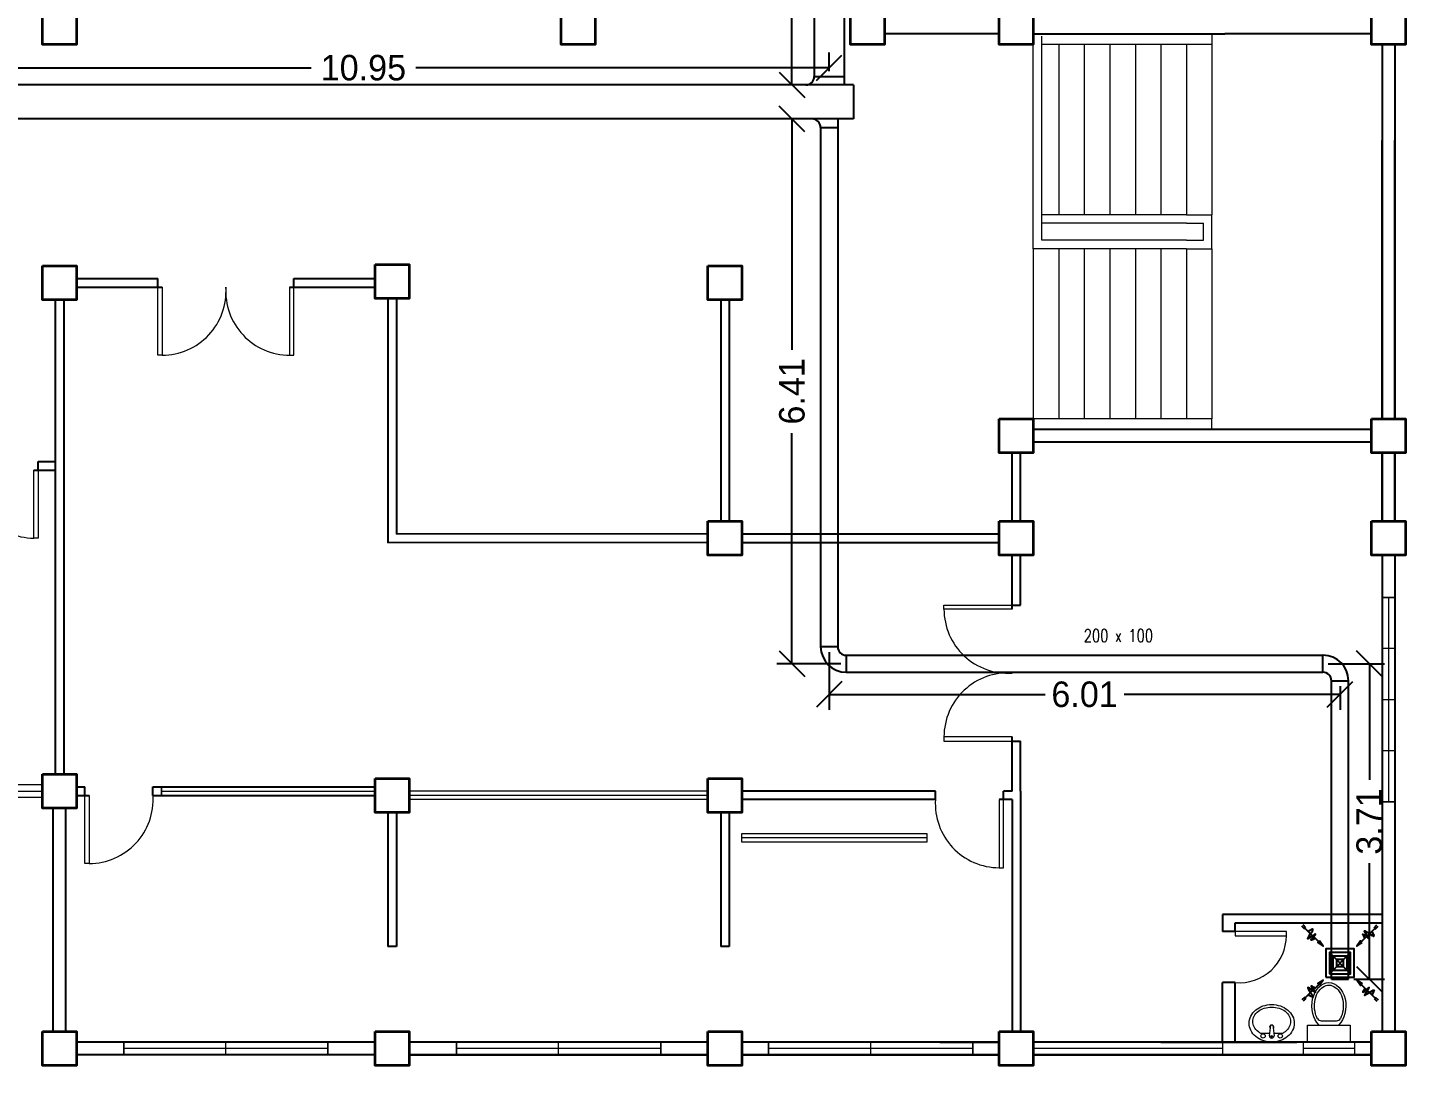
# Model space of a CAD drawing. Header units: inches. Extents: x 57 to 217, y -85 to 29.
# Drawn here: x 169.38 to 185.58, y -84.88 to -72.68 of the extents above; entities that cross this region are included whole.
import ezdxf

# ---------------------------------------------------------------- set-up
doc = ezdxf.new("R2010")
doc.units = ezdxf.units.IN
doc.header["$MEASUREMENT"] = 0
for name, color, linetype in [('AIR', 7, 'Continuous'), ('AIR-00', 8, 'Continuous'), ('AIR-03', 30, 'Continuous'), ('dimen', 7, 'Continuous'), ('ducting label', 7, 'Continuous'), ('exhaust', 7, 'Continuous')]:
    doc.layers.add(name, color=color, linetype=linetype)
doc.styles.add('Arch-Dim', font='simplex.shx', dxfattribs={"width": 0.75})
doc.dimstyles.new('Copy of dimension', dxfattribs={"dimtxt": 0.3, "dimasz": 0.3, "dimexe": 0.18, "dimexo": 0.0625, "dimgap": 0.09, "dimtad": 0, "dimzin": 0, "dimdsep": 46, "dimtxsty": 'Standard', "dimblk": 'OBLIQUE', "dimcen": 0.09, "dimclrd": 256, "dimclre": 256, "dimclrt": 256, "dimadec": 0, "dimazin": 0, "dimtfac": 1, "dimtofl": 0, "dimtmove": 0, "dimatfit": 3, "dimldrblk": 'OBLIQUE', "dimfxl": 1, "dimtolj": 1, "dimtzin": 0, "dimarcsym": 0})

# ---------------------------------------------------------------- blocks, each defined once
blk = doc.blocks.new('GRILL-C-IN')
at = {"layer": 'AIR-00', "ltscale": 3}
for p, q in [((-0.623, 0.601), (-0.674, 0.651)), ((-0.601, 0.623), (-0.651, 0.674)), ((-0.637, 0.637), (-0.3, 0.3)), ((0.637, 0.637), (0.3, 0.3)), ((0.601, 0.623), (0.651, 0.674)), ((0.623, 0.601), (0.674, 0.651)), ((-0.637, -0.637), (-0.3, -0.3)), ((0.637, -0.637), (0.3, -0.3)), ((-0.623, -0.601), (-0.674, -0.651)), ((-0.601, -0.623), (-0.651, -0.674)), ((0.601, -0.623), (0.651, -0.674)), ((0.623, -0.601), (0.674, -0.651))]:
    blk.add_line(p, q, dxfattribs=at)
at = {"layer": 'AIR-00', "color": 50}
for p, q in [((-0.188, 0.187), (0.187, -0.188)), ((0.187, 0.187), (-0.188, -0.188))]:
    blk.add_line(p, q, dxfattribs=at)
at = {"layer": 'AIR-00', "ltscale": 3}
for points in [[(-0.362, 0.393), (-0.393, 0.362), (-0.3, 0.3)], [(0.393, 0.362), (0.362, 0.393), (0.3, 0.3)], [(-0.362, -0.393), (-0.393, -0.362), (-0.3, -0.3)], [(0.393, -0.362), (0.362, -0.393), (0.3, -0.3)]]:
    blk.add_lwpolyline(points, close=True, dxfattribs=at)
at = {"layer": 'AIR-00', "color": 50}
for points in [[(-0.188, -0.188), (0.187, -0.188), (0.187, 0.187), (-0.188, 0.187)], [(-0.125, -0.125), (0.125, -0.125), (0.125, 0.125), (-0.125, 0.125)], [(-0.062, -0.062), (0.062, -0.062), (0.062, 0.062), (-0.062, 0.062)]]:
    blk.add_lwpolyline(points, close=True, dxfattribs=at)
at = {"layer": 'AIR-00', "ltscale": 3}
for points in [[(-0.441, 0.441), (-0.512, 0.404), (-0.432, 0.514), (-0.568, 0.43), (-0.477, 0.6), (-0.561, 0.561)], [(0.441, 0.441), (0.404, 0.512), (0.514, 0.432), (0.43, 0.568), (0.6, 0.477), (0.561, 0.561)], [(-0.441, -0.441), (-0.512, -0.404), (-0.432, -0.514), (-0.568, -0.43), (-0.477, -0.6), (-0.561, -0.561)], [(0.441, -0.441), (0.404, -0.512), (0.514, -0.432), (0.43, -0.568), (0.6, -0.477), (0.561, -0.561)]]:
    blk.add_spline(points, degree=3, dxfattribs=at)
for points in [[(-0.3, 0.3), (-0.362, 0.393), (-0.393, 0.362)], [(0.3, 0.3), (0.393, 0.362), (0.362, 0.393)], [(-0.3, -0.3), (-0.362, -0.393), (-0.393, -0.362)], [(0.3, -0.3), (0.393, -0.362), (0.362, -0.393)]]:
    blk.add_solid(points, dxfattribs=at)
at = {"layer": 'AIR-03', "color": 6}
blk.add_lwpolyline([(-0.25, -0.25), (0.25, -0.25), (0.25, 0.25), (-0.25, 0.25)], close=True, dxfattribs=at)
blk = doc.blocks.new('_Oblique')
at = {"color": 0, "linetype": 'ByBlock', "lineweight": -2}
blk.add_line((-0.5, -0.5), (0.5, 0.5), dxfattribs=at)
blk = doc.blocks.new('*D114')
at = {"layer": 'Defpoints', "color": 0, "transparency": 16777216}
for p in [(178.802, -73.15), (178.802, -73.251), (167.85, -73.551)]:
    blk.add_point(p, dxfattribs=at)
at = {"layer": 'dimen', "lineweight": -2, "transparency": 16777216}
for p, q in [((167.85, -73.489), (167.85, -72.97)), ((178.802, -73.189), (178.802, -72.97)), ((167.85, -73.15), (172.711, -73.15)), ((178.802, -73.15), (173.941, -73.15))]:
    blk.add_line(p, q, dxfattribs=at)
at = {"layer": 'dimen', "lineweight": -2, "transparency": 16777216, "xscale": 0.3, "yscale": 0.3, "zscale": 0.3, "rotation": 180}
blk.add_blockref('_Oblique', (167.85, -73.15), dxfattribs=at)
at = {"layer": 'dimen', "lineweight": -2, "transparency": 16777216, "xscale": 0.3, "yscale": 0.3, "zscale": 0.3}
blk.add_blockref('_Oblique', (178.802, -73.15), dxfattribs=at)
at = {"layer": 'dimen', "transparency": 16777216, "insert": (173.326, -73.15), "char_height": 0.3, "attachment_point": 5}
blk.add_mtext('\\A1;10.95', dxfattribs=at)
blk = doc.blocks.new('*D126')
at = {"layer": 'Defpoints', "color": 0, "transparency": 16777216}
for p in [(178.365, -70.131), (179.077, -70.131), (178.977, -73.351)]:
    blk.add_point(p, dxfattribs=at)
at = {"layer": 'dimen', "lineweight": -2, "transparency": 16777216}
for p, q in [((179.014, -70.131), (178.185, -70.131)), ((178.365, -70.131), (178.365, -71.201)), ((178.365, -73.351), (178.365, -72.281)), ((178.914, -73.351), (178.185, -73.351))]:
    blk.add_line(p, q, dxfattribs=at)
at = {"layer": 'dimen', "lineweight": -2, "transparency": 16777216, "xscale": 0.3, "yscale": 0.3, "zscale": 0.3}
for p, rotation in [((178.365, -70.131), 90), ((178.365, -73.351), 270)]:
    blk.add_blockref('_Oblique', p, dxfattribs=dict(at, rotation=rotation))
at = {"layer": 'dimen', "transparency": 16777216, "insert": (178.365, -71.741), "char_height": 0.3, "attachment_point": 5, "rotation": 90}
blk.add_mtext('\\A1;3.22', dxfattribs=at)
blk = doc.blocks.new('*D131')
at = {"layer": 'Defpoints', "color": 0, "transparency": 16777216}
for p in [(178.902, -73.751), (178.365, -80.156), (179.002, -80.156)]:
    blk.add_point(p, dxfattribs=at)
at = {"layer": 'dimen', "lineweight": -2, "transparency": 16777216}
for p, q in [((178.839, -73.751), (178.185, -73.751)), ((178.365, -73.751), (178.365, -76.464)), ((178.365, -80.156), (178.365, -77.444)), ((178.939, -80.156), (178.185, -80.156))]:
    blk.add_line(p, q, dxfattribs=at)
at = {"layer": 'dimen', "lineweight": -2, "transparency": 16777216, "xscale": 0.3, "yscale": 0.3, "zscale": 0.3}
for p, rotation in [((178.365, -73.751), 90), ((178.365, -80.156), 270)]:
    blk.add_blockref('_Oblique', p, dxfattribs=dict(at, rotation=rotation))
at = {"layer": 'dimen', "transparency": 16777216, "insert": (178.365, -76.954), "char_height": 0.3, "attachment_point": 5, "rotation": 90}
blk.add_mtext('\\A1;6.41', dxfattribs=at)
blk = doc.blocks.new('*D132')
at = {"layer": 'Defpoints', "color": 0, "transparency": 16777216}
for p in [(178.802, -79.956), (184.808, -80.356), (184.808, -80.517)]:
    blk.add_point(p, dxfattribs=at)
at = {"layer": 'dimen', "lineweight": -2, "transparency": 16777216}
for p, q in [((178.802, -80.019), (178.802, -80.697)), ((184.808, -80.419), (184.808, -80.697)), ((178.802, -80.517), (181.34, -80.517)), ((184.808, -80.517), (182.27, -80.517))]:
    blk.add_line(p, q, dxfattribs=at)
at = {"layer": 'dimen', "lineweight": -2, "transparency": 16777216, "xscale": 0.3, "yscale": 0.3, "zscale": 0.3, "rotation": 180}
blk.add_blockref('_Oblique', (178.802, -80.517), dxfattribs=at)
at = {"layer": 'dimen', "lineweight": -2, "transparency": 16777216, "xscale": 0.3, "yscale": 0.3, "zscale": 0.3}
blk.add_blockref('_Oblique', (184.808, -80.517), dxfattribs=at)
at = {"layer": 'dimen', "transparency": 16777216, "insert": (181.805, -80.517), "char_height": 0.3, "attachment_point": 5}
blk.add_mtext('\\A1;6.01', dxfattribs=at)
blk = doc.blocks.new('*D133')
at = {"layer": 'Defpoints', "color": 0, "transparency": 16777216}
for p in [(184.608, -80.156), (184.908, -83.865), (185.153, -83.865)]:
    blk.add_point(p, dxfattribs=at)
at = {"layer": 'dimen', "lineweight": -2, "transparency": 16777216}
for p, q in [((184.67, -80.156), (185.333, -80.156)), ((185.153, -80.156), (185.153, -81.521)), ((185.153, -83.865), (185.153, -82.501)), ((184.97, -83.865), (185.333, -83.865))]:
    blk.add_line(p, q, dxfattribs=at)
at = {"layer": 'dimen', "lineweight": -2, "transparency": 16777216, "xscale": 0.3, "yscale": 0.3, "zscale": 0.3}
for p, rotation in [((185.153, -80.156), 90), ((185.153, -83.865), 270)]:
    blk.add_blockref('_Oblique', p, dxfattribs=dict(at, rotation=rotation))
at = {"layer": 'dimen', "transparency": 16777216, "insert": (185.153, -82.011), "char_height": 0.3, "attachment_point": 5, "rotation": 90}
blk.add_mtext('\\A1;3.71', dxfattribs=at)

msp = doc.modelspace()

# ---------------------------------------------------------------- linework, layer by layer
at = {"color": 8, "linetype": 'ByBlock', "lineweight": 25}
for p, q in [((180.802, -72.752), (179.452, -72.752)), ((181.202, -72.752), (181.452, -72.752)), ((181.452, -72.752), (183.452, -72.752)), ((185.177, -72.752), (183.452, -72.752)), ((185.302, -72.877), (185.302, -77.277)), ((185.452, -72.877), (185.452, -77.277)), ((185.302, -77.277), (185.302, -74.004)), ((185.452, -77.277), (185.452, -74.004)), ((169.952, -75.629), (170.909, -75.629)), ((170.909, -75.729), (170.909, -75.629)), ((172.509, -75.629), (173.465, -75.629)), ((172.509, -75.729), (172.509, -75.629)), ((169.952, -75.729), (170.959, -75.729)), ((172.459, -75.729), (173.465, -75.729)), ((169.702, -75.879), (169.702, -81.454)), ((169.802, -75.879), (169.802, -81.454)), ((173.615, -75.864), (173.615, -78.734)), ((173.715, -75.864), (173.715, -78.634)), ((185.177, -77.402), (181.202, -77.402)), ((185.177, -77.552), (181.202, -77.552)), ((180.952, -78.479), (180.952, -77.677)), ((181.052, -78.479), (181.052, -77.677)), ((185.302, -77.677), (185.302, -78.479)), ((185.302, -78.479), (185.302, -77.677)), ((185.452, -77.677), (185.452, -78.479)), ((185.452, -78.479), (185.452, -77.677)), ((169.452, -77.879), (169.702, -77.879)), ((169.502, -77.779), (169.702, -77.779)), ((169.502, -77.879), (169.502, -77.779)), ((177.377, -78.729), (173.615, -78.734)), ((177.377, -78.629), (173.715, -78.634)), ((177.777, -78.629), (180.802, -78.629)), ((177.777, -78.729), (180.802, -78.729)), ((180.952, -79.516), (180.952, -78.879)), ((181.052, -79.466), (181.052, -78.879)), ((185.302, -78.879), (185.302, -84.479)), ((185.302, -78.879), (185.302, -84.479)), ((185.452, -78.879), (185.452, -84.479)), ((180.952, -79.466), (181.052, -79.466)), ((180.952, -81.654), (180.952, -81.016)), ((180.952, -81.066), (181.052, -81.066)), ((181.052, -81.654), (181.052, -81.066)), ((169.952, -81.604), (170.052, -81.604)), ((170.052, -81.704), (170.052, -81.604)), ((170.852, -81.604), (173.465, -81.604)), ((170.852, -81.704), (170.852, -81.604)), ((170.852, -81.604), (170.952, -81.604)), ((169.952, -81.704), (170.102, -81.704)), ((170.852, -81.704), (173.465, -81.704)), ((180.052, -81.654), (177.777, -81.654)), ((180.052, -81.754), (177.777, -81.754)), ((180.052, -81.654), (179.952, -81.654)), ((180.052, -81.754), (180.052, -81.654)), ((180.952, -81.754), (180.802, -81.754)), ((180.952, -81.654), (180.852, -81.654)), ((180.852, -81.754), (180.852, -81.654)), ((180.952, -81.754), (180.952, -84.479)), ((181.052, -81.654), (181.052, -84.479)), ((169.677, -84.479), (169.677, -81.854)), ((169.827, -84.479), (169.827, -81.854)), ((173.615, -81.904), (173.615, -83.479)), ((173.715, -81.904), (173.715, -83.479)), ((177.527, -81.904), (177.527, -83.479)), ((177.627, -81.904), (177.627, -83.479)), ((185.302, -83.104), (183.427, -83.104)), ((183.427, -83.104), (183.427, -83.204)), ((183.427, -83.204), (183.427, -83.304)), ((183.577, -83.304), (183.577, -83.204)), ((173.715, -83.479), (173.615, -83.479)), ((177.627, -83.479), (177.527, -83.479)), ((183.427, -84.604), (183.427, -83.904)), ((173.465, -84.604), (169.952, -84.604)), ((173.465, -84.604), (171.602, -84.604)), ((177.377, -84.604), (173.865, -84.604)), ((177.377, -84.604), (173.865, -84.604)), ((180.802, -84.604), (177.777, -84.604)), ((180.102, -84.604), (180.802, -84.604)), ((185.177, -84.604), (181.202, -84.604)), ((182.702, -84.604), (183.702, -84.604)), ((183.702, -84.604), (184.302, -84.604)), ((173.465, -84.754), (169.952, -84.754)), ((177.377, -84.754), (173.865, -84.754)), ((177.377, -84.754), (173.865, -84.754)), ((173.865, -84.754), (177.377, -84.754)), ((180.802, -84.754), (177.777, -84.754)), ((177.777, -84.754), (180.802, -84.754)), ((185.177, -84.754), (181.202, -84.754)), ((181.202, -84.754), (185.177, -84.754))]:
    msp.add_line(p, q, dxfattribs=at)
at = {"color": 8, "linetype": 'ByBlock', "lineweight": 9}
for p, q in [((181.202, -72.877), (181.202, -72.752)), ((181.202, -75.277), (181.202, -72.877)), ((181.302, -72.877), (181.302, -72.777)), ((181.302, -75.177), (181.302, -72.877)), ((183.302, -72.877), (181.302, -72.877)), ((181.502, -72.877), (181.502, -74.877)), ((181.802, -72.877), (181.802, -74.877)), ((182.102, -72.877), (182.102, -74.877)), ((182.402, -72.877), (182.402, -74.877)), ((182.702, -72.877), (182.702, -74.877)), ((183.002, -72.877), (183.002, -74.877)), ((183.302, -72.752), (183.302, -72.877)), ((183.302, -72.877), (183.302, -74.877)), ((183.002, -74.877), (181.302, -74.877)), ((183.002, -74.977), (181.302, -74.977)), ((183.002, -74.877), (183.302, -74.877)), ((183.002, -74.977), (183.202, -74.977)), ((183.202, -75.177), (183.202, -74.977)), ((183.302, -74.977), (183.302, -74.877)), ((183.302, -75.177), (183.302, -74.977)), ((183.002, -75.277), (181.202, -75.277)), ((181.202, -75.277), (181.202, -77.277)), ((183.002, -75.177), (181.302, -75.177)), ((181.502, -75.277), (181.502, -77.277)), ((181.802, -75.277), (181.802, -77.277)), ((182.102, -75.277), (182.102, -77.277)), ((182.402, -75.277), (182.402, -77.277)), ((182.702, -75.277), (182.702, -77.277)), ((183.002, -75.177), (183.202, -75.177)), ((183.002, -75.277), (183.002, -77.277)), ((183.002, -75.277), (183.302, -75.277)), ((183.302, -75.277), (183.302, -75.177)), ((183.302, -75.277), (183.302, -77.277)), ((183.302, -77.277), (181.202, -77.277)), ((181.202, -77.402), (181.202, -77.277)), ((183.302, -77.402), (183.302, -77.277)), ((169.552, -77.879), (169.452, -77.879)), ((181.202, -78.479), (181.202, -78.604)), ((185.452, -78.879), (185.452, -79.379)), ((185.452, -79.379), (185.302, -79.379)), ((185.302, -79.379), (185.302, -81.779)), ((185.377, -79.379), (185.377, -81.779)), ((185.452, -80.579), (185.452, -79.379)), ((185.452, -79.979), (185.302, -79.979)), ((185.452, -80.579), (185.302, -80.579)), ((185.452, -81.779), (185.452, -80.579)), ((185.452, -81.179), (185.302, -81.179)), ((169.552, -81.579), (166.202, -81.579)), ((170.952, -81.604), (170.952, -81.704)), ((166.202, -81.654), (169.552, -81.654)), ((169.552, -81.729), (166.202, -81.729)), ((170.952, -81.654), (173.465, -81.654)), ((177.377, -81.654), (173.865, -81.654)), ((177.377, -81.704), (173.865, -81.704)), ((177.377, -81.754), (173.865, -81.754)), ((185.302, -81.779), (185.452, -81.779)), ((179.952, -82.204), (177.777, -82.204)), ((179.952, -82.154), (179.952, -82.254)), ((185.452, -84.479), (185.452, -84.329)), ((172.909, -84.604), (170.509, -84.604)), ((170.509, -84.604), (170.509, -84.754)), ((172.909, -84.679), (170.509, -84.679)), ((171.709, -84.754), (171.709, -84.604)), ((172.909, -84.754), (172.909, -84.604)), ((176.821, -84.604), (174.421, -84.604)), ((174.421, -84.604), (174.421, -84.754)), ((176.821, -84.679), (174.421, -84.679)), ((175.621, -84.754), (175.621, -84.604)), ((176.821, -84.754), (176.821, -84.604)), ((177.777, -84.604), (178.502, -84.604)), ((180.49, -84.604), (178.09, -84.604)), ((178.09, -84.604), (178.09, -84.754)), ((180.49, -84.679), (178.09, -84.679)), ((178.502, -84.604), (179.102, -84.604)), ((179.102, -84.604), (179.602, -84.604)), ((179.29, -84.754), (179.29, -84.604)), ((180.102, -84.604), (179.602, -84.604)), ((180.49, -84.754), (180.49, -84.604)), ((181.202, -84.604), (181.702, -84.604)), ((183.427, -84.679), (181.202, -84.679)), ((181.702, -84.604), (182.202, -84.604)), ((182.702, -84.604), (182.202, -84.604)), ((183.427, -84.604), (183.427, -84.754)), ((183.894, -84.604), (183.794, -84.604)), ((184.377, -84.754), (184.377, -84.604)), ((184.977, -84.604), (184.377, -84.604)), ((184.977, -84.679), (184.377, -84.679)), ((184.977, -84.604), (184.977, -84.754)), ((171.709, -84.754), (172.909, -84.754)), ((175.621, -84.754), (176.821, -84.754)), ((179.29, -84.754), (180.49, -84.754)), ((184.927, -84.754), (184.327, -84.754))]:
    msp.add_line(p, q, dxfattribs=at)
at = {"color": 8, "lineweight": 25}
for p, q in [((177.527, -75.879), (177.527, -78.479)), ((177.627, -75.879), (177.627, -78.479))]:
    msp.add_line(p, q, dxfattribs=at)
at = {"color": 8, "linetype": 'ByBlock', "lineweight": 25, "ltscale": 0.3}
for p, q in [((183.577, -83.204), (185.302, -83.204)), ((183.577, -83.304), (183.427, -83.304)), ((183.577, -83.904), (183.427, -83.904)), ((183.577, -84.604), (183.577, -83.904))]:
    msp.add_line(p, q, dxfattribs=at)
at = {"color": 8, "lineweight": 9}
for p, q in [((184.587, -84.354), (184.768, -84.354)), ((183.99, -84.407), (183.977, -84.529)), ((184.019, -84.407), (184.033, -84.529)), ((184.427, -84.604), (184.427, -84.404)), ((184.427, -84.404), (184.927, -84.404)), ((184.927, -84.404), (184.927, -84.604)), ((184.927, -84.604), (184.427, -84.604))]:
    msp.add_line(p, q, dxfattribs=at)
at = {"color": 8, "linetype": 'ByBlock', "lineweight": 35}
for points in [[(169.552, -72.477), (169.952, -72.477), (169.952, -72.877), (169.552, -72.877)], [(175.652, -72.477), (176.052, -72.477), (176.052, -72.877), (175.652, -72.877)], [(179.052, -72.477), (179.452, -72.477), (179.452, -72.877), (179.052, -72.877)], [(180.802, -72.477), (181.202, -72.477), (181.202, -72.877), (180.802, -72.877)], [(185.177, -72.477), (185.577, -72.477), (185.577, -72.877), (185.177, -72.877)], [(169.552, -75.479), (169.952, -75.479), (169.952, -75.879), (169.552, -75.879)], [(173.465, -75.464), (173.865, -75.464), (173.865, -75.864), (173.465, -75.864)], [(177.377, -75.479), (177.777, -75.479), (177.777, -75.879), (177.377, -75.879)], [(180.802, -77.277), (181.202, -77.277), (181.202, -77.677), (180.802, -77.677)], [(185.177, -77.277), (185.577, -77.277), (185.577, -77.677), (185.177, -77.677)], [(177.377, -78.479), (177.777, -78.479), (177.777, -78.879), (177.377, -78.879)], [(180.802, -78.479), (181.202, -78.479), (181.202, -78.879), (180.802, -78.879)], [(185.177, -78.479), (185.577, -78.479), (185.577, -78.879), (185.177, -78.879)], [(169.552, -81.454), (169.952, -81.454), (169.952, -81.854), (169.552, -81.854)], [(173.465, -81.504), (173.865, -81.504), (173.865, -81.904), (173.465, -81.904)], [(177.377, -81.504), (177.777, -81.504), (177.777, -81.904), (177.377, -81.904)], [(169.552, -84.479), (169.952, -84.479), (169.952, -84.879), (169.552, -84.879)], [(173.465, -84.479), (173.865, -84.479), (173.865, -84.879), (173.465, -84.879)], [(177.377, -84.479), (177.777, -84.479), (177.777, -84.879), (177.377, -84.879)], [(180.802, -84.479), (181.202, -84.479), (181.202, -84.879), (180.802, -84.879)], [(185.177, -84.479), (185.577, -84.479), (185.577, -84.879), (185.177, -84.879)]]:
    msp.add_lwpolyline(points, close=True, dxfattribs=at)
at = {"color": 8, "linetype": 'ByBlock', "lineweight": 9}
for points in [[(169.552, -75.479), (169.952, -75.479), (169.952, -75.879), (169.552, -75.879)], [(173.465, -75.464), (173.865, -75.464), (173.865, -75.864), (173.465, -75.864)]]:
    msp.add_lwpolyline(points, close=True, dxfattribs=at)
at = {"color": 8, "lineweight": 13, "ltscale": 0.03}
for points in [[(170.909, -75.729), (170.959, -75.729), (170.959, -76.529), (170.909, -76.529)], [(172.509, -75.729), (172.459, -75.729), (172.459, -76.529), (172.509, -76.529)], [(169.452, -77.879), (169.502, -77.879), (169.502, -78.679), (169.452, -78.679)], [(180.952, -79.466), (180.952, -79.516), (180.152, -79.516), (180.152, -79.466)], [(180.952, -81.066), (180.952, -81.016), (180.152, -81.016), (180.152, -81.066)], [(170.052, -81.704), (170.102, -81.704), (170.102, -82.504), (170.052, -82.504)], [(180.852, -81.754), (180.802, -81.754), (180.802, -82.554), (180.852, -82.554)], [(183.577, -83.304), (183.577, -83.354), (184.177, -83.354), (184.177, -83.304)]]:
    msp.add_lwpolyline(points, close=True, dxfattribs=at)
at = {"color": 8, "lineweight": 9}
for points in [[(185.302, -79.379), (185.452, -79.379), (185.452, -81.779), (185.302, -81.779)], [(170.952, -81.604), (173.465, -81.604), (173.465, -81.704), (170.952, -81.704)], [(177.777, -82.154), (179.952, -82.154), (179.952, -82.254), (177.777, -82.254)], [(170.509, -84.604), (172.909, -84.604), (172.909, -84.754), (170.509, -84.754)], [(174.421, -84.604), (176.821, -84.604), (176.821, -84.754), (174.421, -84.754)], [(178.09, -84.604), (180.49, -84.604), (180.49, -84.754), (178.09, -84.754)], [(181.202, -84.604), (183.427, -84.604), (183.427, -84.754), (181.202, -84.754)], [(184.377, -84.604), (184.977, -84.604), (184.977, -84.754), (184.377, -84.754)]]:
    msp.add_lwpolyline(points, close=True, dxfattribs=at)
msp.add_lwpolyline([(183.74, -84.384, -0.11576), (183.759, -84.301, -0.104047), (183.818, -84.227, -0.090875), (183.901, -84.18, -0.083344), (184.005, -84.163, -0.083344), (184.108, -84.18, -0.090875), (184.192, -84.227, -0.104047), (184.251, -84.301, -0.11576), (184.27, -84.384, -0.11576), (184.251, -84.466, -0.104047), (184.192, -84.54, -0.090875), (184.108, -84.587, -0.083344), (184.005, -84.605, -0.083344), (183.901, -84.587, -0.090875), (183.818, -84.54, -0.104047), (183.759, -84.466, -0.11576)], format="xyb", close=True, dxfattribs=at)
for points in [[(183.782, -84.363, -0.124838), (183.798, -84.3, -0.105788), (183.848, -84.242, -0.086697), (183.917, -84.206, -0.076776), (184.005, -84.193, -0.076776), (184.092, -84.206, -0.086697), (184.162, -84.242, -0.105788), (184.212, -84.3, -0.124838), (184.227, -84.363, -0.124838), (184.212, -84.425, -0.105788), (184.162, -84.483, -0.040067), (184.132, -84.503), (184.029, -84.503, -0.040067)], [(183.981, -84.503), (183.878, -84.503, -0.040067), (183.848, -84.483, -0.105788), (183.798, -84.425, -0.124838), (183.782, -84.363, -0.124838)]]:
    msp.add_lwpolyline(points, format="xyb", dxfattribs=at)
for centre, radius in [((183.903, -84.532), 0.0255), ((184.005, -84.538), 0.0095), ((184.106, -84.532), 0.0255)]:
    msp.add_circle(centre, radius, dxfattribs=at)
at = {"color": 8, "lineweight": 13, "ltscale": 0.03}
for centre, radius, start, end in [((170.959, -75.777), 0.752, 270, 3.6952), ((172.459, -75.777), 0.752, 176.3048, 270), ((169.452, -77.927), 0.752, 176.3048, 270), ((180.904, -79.516), 0.752, 180, 273.6952), ((180.904, -81.016), 0.752, 86.3048, 180), ((170.102, -81.752), 0.752, 270, 3.6952), ((180.802, -81.802), 0.752, 176.3048, 270), ((183.625, -83.354), 0.552, 265.0209, 0)]:
    msp.add_arc(centre, radius, start, end, dxfattribs=at)
at = {"color": 8, "lineweight": 9}
for centre, radius, start, end in [((184.587, -84.304), 0.05, 208.1501, 270), ((184.768, -84.304), 0.05, 270, 331.9916), ((184.005, -84.532), 0.028, 173.7545, 6.2455), ((184.005, -84.43), 0.025, 126.3068, 221.2022), ((184.005, -84.5), 0.0948, 81.2026, 98.7974), ((184.005, -84.43), 0.025, 71.3793, 108.6207), ((184.005, -84.43), 0.025, 318.7978, 53.6932)]:
    msp.add_arc(centre, radius, start, end, dxfattribs=at)
at = {"color": 8, "lineweight": 9, "extrusion": (0, 0, -1)}
msp.add_ellipse((184.677, -84.179), major_axis=(0, -0.275), ratio=0.727273, start_param=0.612555, end_param=5.670631, dxfattribs=at)
at = {"color": 8, "lineweight": 9}
msp.add_open_spline([(184.543, -84.328), (184.534, -84.311), (184.526, -84.293), (184.5, -84.202), (184.505, -84.115), (184.562, -83.983), (184.613, -83.942), (184.711, -83.929), (184.763, -83.955), (184.837, -84.066), (184.855, -84.149), (184.839, -84.263), (184.828, -84.298), (184.812, -84.328)], degree=3, knots=[0.937253, 0.937253, 0.937253, 0.937253, 1.185372, 1.185372, 2.113864, 2.113864, 3.042356, 3.042356, 3.970847, 3.970847, 4.899339, 4.899339, 5.346062, 5.346062, 5.346062, 5.346062], dxfattribs=at)
at = {"layer": 'exhaust'}
for p, q in [((178.627, -68.249), (178.627, -73.251)), ((178.977, -69.806), (178.977, -73.351)), ((179.09, -73.351), (146.051, -73.351)), ((178.627, -73.251), (178.977, -73.251)), ((179.09, -73.351), (179.09, -73.751)), ((179.09, -73.751), (145.951, -73.751)), ((178.702, -73.851), (178.702, -79.956)), ((178.702, -73.851), (178.902, -73.851)), ((178.902, -73.751), (178.902, -79.956)), ((178.902, -79.956), (178.702, -79.956)), ((179.002, -80.056), (184.608, -80.056)), ((179.002, -80.056), (179.002, -80.256)), ((184.608, -80.256), (184.608, -80.056)), ((179.002, -80.256), (184.608, -80.256)), ((184.708, -83.865), (184.708, -80.356)), ((184.708, -80.356), (184.908, -80.356)), ((184.908, -83.865), (184.908, -80.356)), ((184.708, -83.865), (184.908, -83.865))]:
    msp.add_line(p, q, dxfattribs=at)
for centre, radius, start, end in [((178.527, -73.251), 0.1, 270, 0), ((178.602, -73.851), 0.1, 0, 90), ((179.002, -79.956), 0.3, 180, 270), ((179.002, -79.956), 0.1, 180, 270), ((184.608, -80.356), 0.3, 0, 90), ((184.608, -80.356), 0.1, 0, 90)]:
    msp.add_arc(centre, radius, start, end, dxfattribs=at)

# ---------------------------------------------------------------- block references
at = {"layer": 'AIR', "xscale": 0.6658363358532475, "yscale": 0.6658363358532475, "zscale": 0.6658363358532475}
msp.add_blockref('GRILL-C-IN', (184.808, -83.676), dxfattribs=at)

# ---------------------------------------------------------------- texts
at = {"layer": 'ducting label', "color": 3, "linetype": 'Continuous', "lineweight": 25, "insert": (181.795, -79.75), "char_height": 0.15, "attachment_point": 1, "style": 'Arch-Dim'}
msp.add_mtext_dynamic_manual_height_columns('\\A1;{\\C240;\\c2367469;200 x 100}', width=1.19515, gutter_width=1.011, heights=[0], dxfattribs=at)

# ---------------------------------------------------------------- dimensions: what is measured, and where the dimension line sits
at = {"layer": 'dimen'}
for base, p1, p2, picture, middle in [((178.365, -70.131), (178.977, -73.351), (179.077, -70.131), '*D126', (178.365, -71.741)), ((178.3645, -80.1563), (178.9015, -73.7512), (179.0015, -80.1563), '*D131', (178.3645, -76.9537)), ((185.153, -83.865), (184.608, -80.156), (184.908, -83.865), '*D133', (185.153, -82.011))]:
    dim = msp.add_linear_dim(base=base, p1=p1, p2=p2, angle=90, dimstyle='Copy of dimension', dxfattribs=at)
    dim.commit()
    dim.dimension.update_dxf_attribs({"geometry": picture, "text_midpoint": middle})
for base, p1, p2, picture, middle in [((178.802, -73.15), (167.85, -73.551), (178.802, -73.251), '*D114', (173.326, -73.15)), ((184.808, -80.517), (178.802, -79.956), (184.808, -80.356), '*D132', (181.805, -80.517))]:
    dim = msp.add_linear_dim(base=base, p1=p1, p2=p2, dimstyle='Copy of dimension', dxfattribs=at)
    dim.commit()
    dim.dimension.update_dxf_attribs({"geometry": picture, "text_midpoint": middle})

doc.saveas('drawing.dxf')
